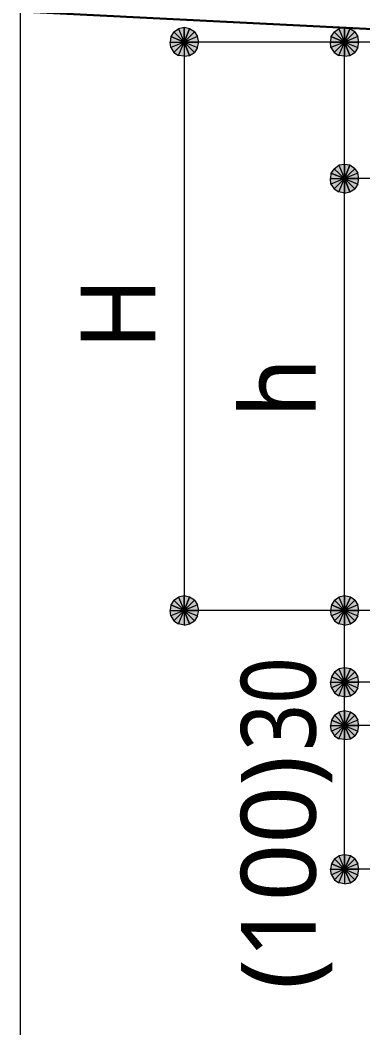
# Model space of a CAD drawing. Header units: millimetres. Extents: x 0 to 420, y 0 to 297.
# Drawn here: x 118.17 to 130.08, y 225.46 to 260.48 of the extents above; entities that cross this region are included whole.
import ezdxf
from ezdxf.enums import TextEntityAlignment as Align

# ---------------------------------------------------------------- set-up
doc = ezdxf.new("R2010")
doc.units = ezdxf.units.MM
doc.styles.add('kst32b', font='NotoSansJP-Variable.ttf')

msp = doc.modelspace()

# ---------------------------------------------------------------- hatches: boundary and pattern name
h = msp.add_hatch(color=7)
h.paths.add_polyline_path([(123.867, 260.223), (123.677, 260.181), (123.867, 259.715), (123.867, 260.223)])
h.paths.add_polyline_path([(123.677, 260.181), (123.867, 259.715), (123.508, 260.075), (123.677, 260.181)])
h.paths.add_polyline_path([(123.867, 259.715), (123.508, 260.075), (123.402, 259.905), (123.867, 259.715)])
for points in [[(124.058, 260.181), (123.867, 260.223), (123.867, 259.715), (124.058, 260.181)], [(129.625, 260.181), (129.434, 260.223), (129.434, 259.715), (129.625, 260.181)], [(129.625, 255.439), (129.434, 255.46), (129.434, 254.974), (129.625, 255.439)], [(124.058, 240.432), (123.867, 240.474), (123.867, 239.966), (124.058, 240.432)], [(129.646, 240.432), (129.434, 240.474), (129.434, 239.966), (129.646, 240.432)], [(129.646, 237.934), (129.434, 237.977), (129.434, 237.469), (129.646, 237.934)], [(129.646, 236.432), (129.434, 236.474), (129.434, 235.966), (129.646, 236.432)], [(129.646, 231.436), (129.434, 231.479), (129.434, 230.971), (129.646, 231.436)]]:
    msp.add_hatch(color=7).paths.add_polyline_path(points)
h = msp.add_hatch(color=7)
h.paths.add_polyline_path([(124.375, 259.715), (124.333, 259.905), (123.867, 259.715), (124.375, 259.715)])
h.paths.add_polyline_path([(124.333, 259.905), (123.867, 259.715), (124.227, 260.075), (124.333, 259.905)])
h.paths.add_polyline_path([(123.867, 259.715), (124.227, 260.075), (124.058, 260.181), (123.867, 259.715)])
h = msp.add_hatch(color=7)
h.paths.add_polyline_path([(129.434, 260.223), (129.244, 260.181), (129.434, 259.715), (129.434, 260.223)])
h.paths.add_polyline_path([(129.244, 260.181), (129.434, 259.715), (129.074, 260.075), (129.244, 260.181)])
h.paths.add_polyline_path([(129.434, 259.715), (129.074, 260.075), (128.969, 259.905), (129.434, 259.715)])
h = msp.add_hatch(color=7)
h.paths.add_polyline_path([(129.942, 259.715), (129.9, 259.905), (129.434, 259.715), (129.942, 259.715)])
h.paths.add_polyline_path([(129.9, 259.905), (129.434, 259.715), (129.794, 260.075), (129.9, 259.905)])
h.paths.add_polyline_path([(129.434, 259.715), (129.794, 260.075), (129.625, 260.181), (129.434, 259.715)])
h = msp.add_hatch(color=7)
h.paths.add_polyline_path([(123.402, 259.905), (123.38, 259.715), (123.867, 259.715), (123.402, 259.905)])
h.paths.add_polyline_path([(123.38, 259.715), (123.867, 259.715), (123.402, 259.524), (123.38, 259.715)])
h.paths.add_polyline_path([(123.867, 259.715), (123.402, 259.524), (123.508, 259.355), (123.867, 259.715)])
h = msp.add_hatch(color=7)
h.paths.add_polyline_path([(128.969, 259.905), (128.947, 259.715), (129.434, 259.715), (128.969, 259.905)])
h.paths.add_polyline_path([(128.947, 259.715), (129.434, 259.715), (128.969, 259.524), (128.947, 259.715)])
h.paths.add_polyline_path([(129.434, 259.715), (128.969, 259.524), (129.074, 259.355), (129.434, 259.715)])
h = msp.add_hatch(color=7)
h.paths.add_polyline_path([(123.508, 259.355), (123.677, 259.249), (123.867, 259.715), (123.508, 259.355)])
h.paths.add_polyline_path([(123.677, 259.249), (123.867, 259.715), (123.867, 259.228), (123.677, 259.249)])
h.paths.add_polyline_path([(123.867, 259.715), (123.867, 259.228), (124.058, 259.249), (123.867, 259.715)])
h = msp.add_hatch(color=7)
h.paths.add_polyline_path([(124.058, 259.249), (124.227, 259.355), (123.867, 259.715), (124.058, 259.249)])
h.paths.add_polyline_path([(124.227, 259.355), (123.867, 259.715), (124.333, 259.524), (124.227, 259.355)])
h.paths.add_polyline_path([(123.867, 259.715), (124.333, 259.524), (124.375, 259.715), (123.867, 259.715)])
h = msp.add_hatch(color=7)
h.paths.add_polyline_path([(129.074, 259.355), (129.244, 259.249), (129.434, 259.715), (129.074, 259.355)])
h.paths.add_polyline_path([(129.244, 259.249), (129.434, 259.715), (129.434, 259.228), (129.244, 259.249)])
h.paths.add_polyline_path([(129.434, 259.715), (129.434, 259.228), (129.625, 259.249), (129.434, 259.715)])
h = msp.add_hatch(color=7)
h.paths.add_polyline_path([(129.625, 259.249), (129.794, 259.355), (129.434, 259.715), (129.625, 259.249)])
h.paths.add_polyline_path([(129.794, 259.355), (129.434, 259.715), (129.9, 259.524), (129.794, 259.355)])
h.paths.add_polyline_path([(129.434, 259.715), (129.9, 259.524), (129.942, 259.715), (129.434, 259.715)])
h = msp.add_hatch(color=7)
h.paths.add_polyline_path([(129.434, 255.46), (129.244, 255.439), (129.434, 254.974), (129.434, 255.46)])
h.paths.add_polyline_path([(129.244, 255.439), (129.434, 254.974), (129.074, 255.312), (129.244, 255.439)])
h.paths.add_polyline_path([(129.434, 254.974), (129.074, 255.312), (128.969, 255.164), (129.434, 254.974)])
h = msp.add_hatch(color=7)
h.paths.add_polyline_path([(129.942, 254.974), (129.9, 255.164), (129.434, 254.974), (129.942, 254.974)])
h.paths.add_polyline_path([(129.9, 255.164), (129.434, 254.974), (129.794, 255.312), (129.9, 255.164)])
h.paths.add_polyline_path([(129.434, 254.974), (129.794, 255.312), (129.625, 255.439), (129.434, 254.974)])
h = msp.add_hatch(color=7)
h.paths.add_polyline_path([(128.969, 255.164), (128.947, 254.974), (129.434, 254.974), (128.969, 255.164)])
h.paths.add_polyline_path([(128.947, 254.974), (129.434, 254.974), (128.969, 254.783), (128.947, 254.974)])
h.paths.add_polyline_path([(129.434, 254.974), (128.969, 254.783), (129.074, 254.614), (129.434, 254.974)])
h = msp.add_hatch(color=7)
h.paths.add_polyline_path([(129.074, 254.614), (129.244, 254.508), (129.434, 254.974), (129.074, 254.614)])
h.paths.add_polyline_path([(129.244, 254.508), (129.434, 254.974), (129.434, 254.466), (129.244, 254.508)])
h.paths.add_polyline_path([(129.434, 254.974), (129.434, 254.466), (129.625, 254.508), (129.434, 254.974)])
h = msp.add_hatch(color=7)
h.paths.add_polyline_path([(129.625, 254.508), (129.794, 254.614), (129.434, 254.974), (129.625, 254.508)])
h.paths.add_polyline_path([(129.794, 254.614), (129.434, 254.974), (129.9, 254.783), (129.794, 254.614)])
h.paths.add_polyline_path([(129.434, 254.974), (129.9, 254.783), (129.942, 254.974), (129.434, 254.974)])
h = msp.add_hatch(color=7)
h.paths.add_polyline_path([(123.867, 240.474), (123.677, 240.432), (123.867, 239.966), (123.867, 240.474)])
h.paths.add_polyline_path([(123.677, 240.432), (123.867, 239.966), (123.508, 240.326), (123.677, 240.432)])
h.paths.add_polyline_path([(123.867, 239.966), (123.508, 240.326), (123.402, 240.157), (123.867, 239.966)])
h = msp.add_hatch(color=7)
h.paths.add_polyline_path([(124.375, 239.966), (124.333, 240.157), (123.867, 239.966), (124.375, 239.966)])
h.paths.add_polyline_path([(124.333, 240.157), (123.867, 239.966), (124.227, 240.326), (124.333, 240.157)])
h.paths.add_polyline_path([(123.867, 239.966), (124.227, 240.326), (124.058, 240.432), (123.867, 239.966)])
h = msp.add_hatch(color=7)
h.paths.add_polyline_path([(129.434, 240.474), (129.244, 240.432), (129.434, 239.966), (129.434, 240.474)])
h.paths.add_polyline_path([(129.244, 240.432), (129.434, 239.966), (129.096, 240.326), (129.244, 240.432)])
h.paths.add_polyline_path([(129.434, 239.966), (129.096, 240.326), (128.99, 240.157), (129.434, 239.966)])
h = msp.add_hatch(color=7)
h.paths.add_polyline_path([(129.942, 239.966), (129.9, 240.157), (129.434, 239.966), (129.942, 239.966)])
h.paths.add_polyline_path([(129.9, 240.157), (129.434, 239.966), (129.794, 240.326), (129.9, 240.157)])
h.paths.add_polyline_path([(129.434, 239.966), (129.794, 240.326), (129.646, 240.432), (129.434, 239.966)])
h = msp.add_hatch(color=7)
h.paths.add_polyline_path([(123.402, 240.157), (123.38, 239.966), (123.867, 239.966), (123.402, 240.157)])
h.paths.add_polyline_path([(123.38, 239.966), (123.867, 239.966), (123.402, 239.776), (123.38, 239.966)])
h.paths.add_polyline_path([(123.867, 239.966), (123.402, 239.776), (123.508, 239.607), (123.867, 239.966)])
h = msp.add_hatch(color=7)
h.paths.add_polyline_path([(123.508, 239.607), (123.677, 239.501), (123.867, 239.966), (123.508, 239.607)])
h.paths.add_polyline_path([(123.677, 239.501), (123.867, 239.966), (123.867, 239.458), (123.677, 239.501)])
h.paths.add_polyline_path([(123.867, 239.966), (123.867, 239.458), (124.058, 239.501), (123.867, 239.966)])
h = msp.add_hatch(color=7)
h.paths.add_polyline_path([(124.058, 239.501), (124.227, 239.607), (123.867, 239.966), (124.058, 239.501)])
h.paths.add_polyline_path([(124.227, 239.607), (123.867, 239.966), (124.333, 239.776), (124.227, 239.607)])
h.paths.add_polyline_path([(123.867, 239.966), (124.333, 239.776), (124.375, 239.966), (123.867, 239.966)])
h = msp.add_hatch(color=7)
h.paths.add_polyline_path([(128.99, 240.157), (128.947, 239.966), (129.434, 239.966), (128.99, 240.157)])
h.paths.add_polyline_path([(128.947, 239.966), (129.434, 239.966), (128.99, 239.776), (128.947, 239.966)])
h.paths.add_polyline_path([(129.434, 239.966), (128.99, 239.776), (129.096, 239.607), (129.434, 239.966)])
h = msp.add_hatch(color=7)
h.paths.add_polyline_path([(129.096, 239.607), (129.244, 239.501), (129.434, 239.966), (129.096, 239.607)])
h.paths.add_polyline_path([(129.244, 239.501), (129.434, 239.966), (129.434, 239.458), (129.244, 239.501)])
h.paths.add_polyline_path([(129.434, 239.966), (129.434, 239.458), (129.646, 239.501), (129.434, 239.966)])
h = msp.add_hatch(color=7)
h.paths.add_polyline_path([(129.646, 239.501), (129.794, 239.607), (129.434, 239.966), (129.646, 239.501)])
h.paths.add_polyline_path([(129.794, 239.607), (129.434, 239.966), (129.9, 239.776), (129.794, 239.607)])
h.paths.add_polyline_path([(129.434, 239.966), (129.9, 239.776), (129.942, 239.966), (129.434, 239.966)])
h = msp.add_hatch(color=7)
h.paths.add_polyline_path([(129.434, 237.977), (129.244, 237.934), (129.434, 237.469), (129.434, 237.977)])
h.paths.add_polyline_path([(129.244, 237.934), (129.434, 237.469), (129.096, 237.829), (129.244, 237.934)])
h.paths.add_polyline_path([(129.434, 237.469), (129.096, 237.829), (128.99, 237.659), (129.434, 237.469)])
h = msp.add_hatch(color=7)
h.paths.add_polyline_path([(129.942, 237.469), (129.9, 237.659), (129.434, 237.469), (129.942, 237.469)])
h.paths.add_polyline_path([(129.9, 237.659), (129.434, 237.469), (129.794, 237.829), (129.9, 237.659)])
h.paths.add_polyline_path([(129.434, 237.469), (129.794, 237.829), (129.646, 237.934), (129.434, 237.469)])
h = msp.add_hatch(color=7)
h.paths.add_polyline_path([(128.99, 237.659), (128.947, 237.469), (129.434, 237.469), (128.99, 237.659)])
h.paths.add_polyline_path([(128.947, 237.469), (129.434, 237.469), (128.99, 237.278), (128.947, 237.469)])
h.paths.add_polyline_path([(129.434, 237.469), (128.99, 237.278), (129.096, 237.109), (129.434, 237.469)])
h = msp.add_hatch(color=7)
h.paths.add_polyline_path([(129.096, 237.109), (129.244, 237.003), (129.434, 237.469), (129.096, 237.109)])
h.paths.add_polyline_path([(129.244, 237.003), (129.434, 237.469), (129.434, 236.961), (129.244, 237.003)])
h.paths.add_polyline_path([(129.434, 237.469), (129.434, 236.961), (129.646, 237.003), (129.434, 237.469)])
h = msp.add_hatch(color=7)
h.paths.add_polyline_path([(129.646, 237.003), (129.794, 237.109), (129.434, 237.469), (129.646, 237.003)])
h.paths.add_polyline_path([(129.794, 237.109), (129.434, 237.469), (129.9, 237.278), (129.794, 237.109)])
h.paths.add_polyline_path([(129.434, 237.469), (129.9, 237.278), (129.942, 237.469), (129.434, 237.469)])
h = msp.add_hatch(color=7)
h.paths.add_polyline_path([(129.434, 236.474), (129.244, 236.432), (129.434, 235.966), (129.434, 236.474)])
h.paths.add_polyline_path([(129.244, 236.432), (129.434, 235.966), (129.096, 236.326), (129.244, 236.432)])
h.paths.add_polyline_path([(129.434, 235.966), (129.096, 236.326), (128.99, 236.156), (129.434, 235.966)])
h = msp.add_hatch(color=7)
h.paths.add_polyline_path([(129.942, 235.966), (129.9, 236.156), (129.434, 235.966), (129.942, 235.966)])
h.paths.add_polyline_path([(129.9, 236.156), (129.434, 235.966), (129.794, 236.326), (129.9, 236.156)])
h.paths.add_polyline_path([(129.434, 235.966), (129.794, 236.326), (129.646, 236.432), (129.434, 235.966)])
h = msp.add_hatch(color=7)
h.paths.add_polyline_path([(128.99, 236.156), (128.947, 235.966), (129.434, 235.966), (128.99, 236.156)])
h.paths.add_polyline_path([(128.947, 235.966), (129.434, 235.966), (128.99, 235.775), (128.947, 235.966)])
h.paths.add_polyline_path([(129.434, 235.966), (128.99, 235.775), (129.096, 235.606), (129.434, 235.966)])
h = msp.add_hatch(color=7)
h.paths.add_polyline_path([(129.096, 235.606), (129.244, 235.5), (129.434, 235.966), (129.096, 235.606)])
h.paths.add_polyline_path([(129.244, 235.5), (129.434, 235.966), (129.434, 235.479), (129.244, 235.5)])
h.paths.add_polyline_path([(129.434, 235.966), (129.434, 235.479), (129.646, 235.5), (129.434, 235.966)])
h = msp.add_hatch(color=7)
h.paths.add_polyline_path([(129.646, 235.5), (129.794, 235.606), (129.434, 235.966), (129.646, 235.5)])
h.paths.add_polyline_path([(129.794, 235.606), (129.434, 235.966), (129.9, 235.775), (129.794, 235.606)])
h.paths.add_polyline_path([(129.434, 235.966), (129.9, 235.775), (129.942, 235.966), (129.434, 235.966)])
h = msp.add_hatch(color=7)
h.paths.add_polyline_path([(129.434, 231.479), (129.244, 231.436), (129.434, 230.971), (129.434, 231.479)])
h.paths.add_polyline_path([(129.244, 231.436), (129.434, 230.971), (129.096, 231.33), (129.244, 231.436)])
h.paths.add_polyline_path([(129.434, 230.971), (129.096, 231.33), (128.99, 231.161), (129.434, 230.971)])
h = msp.add_hatch(color=7)
h.paths.add_polyline_path([(128.99, 231.161), (128.947, 230.971), (129.434, 230.971), (128.99, 231.161)])
h.paths.add_polyline_path([(128.947, 230.971), (129.434, 230.971), (128.99, 230.78), (128.947, 230.971)])
h.paths.add_polyline_path([(129.434, 230.971), (128.99, 230.78), (129.096, 230.611), (129.434, 230.971)])
h = msp.add_hatch(color=7)
h.paths.add_polyline_path([(129.942, 230.971), (129.9, 231.161), (129.434, 230.971), (129.942, 230.971)])
h.paths.add_polyline_path([(129.9, 231.161), (129.434, 230.971), (129.794, 231.33), (129.9, 231.161)])
h.paths.add_polyline_path([(129.434, 230.971), (129.794, 231.33), (129.646, 231.436), (129.434, 230.971)])
h = msp.add_hatch(color=7)
h.paths.add_polyline_path([(129.096, 230.611), (129.244, 230.505), (129.434, 230.971), (129.096, 230.611)])
h.paths.add_polyline_path([(129.244, 230.505), (129.434, 230.971), (129.434, 230.463), (129.244, 230.505)])
h.paths.add_polyline_path([(129.434, 230.971), (129.434, 230.463), (129.646, 230.505), (129.434, 230.971)])
h = msp.add_hatch(color=7)
h.paths.add_polyline_path([(129.646, 230.505), (129.794, 230.611), (129.434, 230.971), (129.646, 230.505)])
h.paths.add_polyline_path([(129.794, 230.611), (129.434, 230.971), (129.9, 230.78), (129.794, 230.611)])
h.paths.add_polyline_path([(129.434, 230.971), (129.9, 230.78), (129.942, 230.971), (129.434, 230.971)])

# ---------------------------------------------------------------- linework, layer by layer
at = {"lineweight": 13}
for points in [[(118.174, 285.983), (118.174, 45.995)], [(138.938, 259.715), (123.867, 259.715)], [(123.867, 259.715), (123.867, 239.966)], [(129.434, 230.971), (129.434, 235.966), (129.434, 237.469), (129.434, 239.966), (129.434, 254.974), (129.434, 259.715)], [(138.43, 254.974), (129.434, 254.974)], [(138.43, 239.966), (123.867, 239.966)], [(138.43, 237.469), (129.434, 237.469)], [(138.43, 235.966), (129.434, 235.966)], [(138.43, 230.971), (129.434, 230.971)]]:
    msp.add_lwpolyline(points, dxfattribs=at)
at = {"lineweight": 30}
msp.add_lwpolyline([(139.446, 259.715), (118.174, 260.773)], dxfattribs=at)
at = {"lineweight": 0}
for points in [[(123.677, 260.181), (123.867, 259.715), (123.508, 260.075)], [(123.867, 260.223), (123.677, 260.181), (123.867, 259.715)], [(124.058, 260.181), (123.867, 260.223), (123.867, 259.715)], [(123.867, 259.715), (124.227, 260.075), (124.058, 260.181)], [(129.244, 260.181), (129.434, 259.715), (129.074, 260.075)], [(129.434, 260.223), (129.244, 260.181), (129.434, 259.715)], [(129.625, 260.181), (129.434, 260.223), (129.434, 259.715)], [(129.434, 259.715), (129.794, 260.075), (129.625, 260.181)], [(123.402, 259.905), (123.38, 259.715), (123.867, 259.715)], [(123.867, 259.715), (123.508, 260.075), (123.402, 259.905)], [(124.333, 259.905), (123.867, 259.715), (124.227, 260.075)], [(124.375, 259.715), (124.333, 259.905), (123.867, 259.715)], [(128.969, 259.905), (128.947, 259.715), (129.434, 259.715)], [(129.434, 259.715), (129.074, 260.075), (128.969, 259.905)], [(129.9, 259.905), (129.434, 259.715), (129.794, 260.075)], [(129.942, 259.715), (129.9, 259.905), (129.434, 259.715)], [(123.38, 259.715), (123.867, 259.715), (123.402, 259.524)], [(123.867, 259.715), (123.402, 259.524), (123.508, 259.355)], [(123.508, 259.355), (123.677, 259.249), (123.867, 259.715)], [(123.677, 259.249), (123.867, 259.715), (123.867, 259.228)], [(123.867, 259.715), (123.867, 259.228), (124.058, 259.249)], [(124.058, 259.249), (124.227, 259.355), (123.867, 259.715)], [(124.227, 259.355), (123.867, 259.715), (124.333, 259.524)], [(123.867, 259.715), (124.333, 259.524), (124.375, 259.715)], [(128.947, 259.715), (129.434, 259.715), (128.969, 259.524)], [(129.434, 259.715), (128.969, 259.524), (129.074, 259.355)], [(129.074, 259.355), (129.244, 259.249), (129.434, 259.715)], [(129.244, 259.249), (129.434, 259.715), (129.434, 259.228)], [(129.434, 259.715), (129.434, 259.228), (129.625, 259.249)], [(129.625, 259.249), (129.794, 259.355), (129.434, 259.715)], [(129.794, 259.355), (129.434, 259.715), (129.9, 259.524)], [(129.434, 259.715), (129.9, 259.524), (129.942, 259.715)], [(129.434, 254.974), (129.074, 255.312), (128.969, 255.164)], [(129.244, 255.439), (129.434, 254.974), (129.074, 255.312)], [(129.434, 255.46), (129.244, 255.439), (129.434, 254.974)], [(129.625, 255.439), (129.434, 255.46), (129.434, 254.974)], [(129.434, 254.974), (129.794, 255.312), (129.625, 255.439)], [(129.9, 255.164), (129.434, 254.974), (129.794, 255.312)], [(128.969, 255.164), (128.947, 254.974), (129.434, 254.974)], [(128.947, 254.974), (129.434, 254.974), (128.969, 254.783)], [(129.434, 254.974), (128.969, 254.783), (129.074, 254.614)], [(129.074, 254.614), (129.244, 254.508), (129.434, 254.974)], [(129.244, 254.508), (129.434, 254.974), (129.434, 254.466)], [(129.942, 254.974), (129.9, 255.164), (129.434, 254.974)], [(129.434, 254.974), (129.434, 254.466), (129.625, 254.508)], [(129.625, 254.508), (129.794, 254.614), (129.434, 254.974)], [(129.794, 254.614), (129.434, 254.974), (129.9, 254.783)], [(129.434, 254.974), (129.9, 254.783), (129.942, 254.974)], [(123.867, 239.966), (123.508, 240.326), (123.402, 240.157)], [(123.677, 240.432), (123.867, 239.966), (123.508, 240.326)], [(123.867, 240.474), (123.677, 240.432), (123.867, 239.966)], [(124.058, 240.432), (123.867, 240.474), (123.867, 239.966)], [(123.867, 239.966), (124.227, 240.326), (124.058, 240.432)], [(124.333, 240.157), (123.867, 239.966), (124.227, 240.326)], [(129.434, 239.966), (129.096, 240.326), (128.99, 240.157)], [(129.244, 240.432), (129.434, 239.966), (129.096, 240.326)], [(129.434, 240.474), (129.244, 240.432), (129.434, 239.966)], [(129.646, 240.432), (129.434, 240.474), (129.434, 239.966)], [(129.434, 239.966), (129.794, 240.326), (129.646, 240.432)], [(129.9, 240.157), (129.434, 239.966), (129.794, 240.326)], [(123.402, 240.157), (123.38, 239.966), (123.867, 239.966)], [(123.38, 239.966), (123.867, 239.966), (123.402, 239.776)], [(123.867, 239.966), (123.402, 239.776), (123.508, 239.607)], [(123.508, 239.607), (123.677, 239.501), (123.867, 239.966)], [(123.677, 239.501), (123.867, 239.966), (123.867, 239.458)], [(124.375, 239.966), (124.333, 240.157), (123.867, 239.966)], [(123.867, 239.966), (123.867, 239.458), (124.058, 239.501)], [(124.058, 239.501), (124.227, 239.607), (123.867, 239.966)], [(124.227, 239.607), (123.867, 239.966), (124.333, 239.776)], [(123.867, 239.966), (124.333, 239.776), (124.375, 239.966)], [(128.99, 240.157), (128.947, 239.966), (129.434, 239.966)], [(128.947, 239.966), (129.434, 239.966), (128.99, 239.776)], [(129.434, 239.966), (128.99, 239.776), (129.096, 239.607)], [(129.096, 239.607), (129.244, 239.501), (129.434, 239.966)], [(129.244, 239.501), (129.434, 239.966), (129.434, 239.458)], [(129.942, 239.966), (129.9, 240.157), (129.434, 239.966)], [(129.434, 239.966), (129.434, 239.458), (129.646, 239.501)], [(129.646, 239.501), (129.794, 239.607), (129.434, 239.966)], [(129.794, 239.607), (129.434, 239.966), (129.9, 239.776)], [(129.434, 239.966), (129.9, 239.776), (129.942, 239.966)], [(129.434, 237.469), (129.096, 237.829), (128.99, 237.659)], [(129.244, 237.934), (129.434, 237.469), (129.096, 237.829)], [(129.434, 237.977), (129.244, 237.934), (129.434, 237.469)], [(129.646, 237.934), (129.434, 237.977), (129.434, 237.469)], [(129.434, 237.469), (129.794, 237.829), (129.646, 237.934)], [(129.9, 237.659), (129.434, 237.469), (129.794, 237.829)], [(128.99, 237.659), (128.947, 237.469), (129.434, 237.469)], [(128.947, 237.469), (129.434, 237.469), (128.99, 237.278)], [(129.434, 237.469), (128.99, 237.278), (129.096, 237.109)], [(129.096, 237.109), (129.244, 237.003), (129.434, 237.469)], [(129.244, 237.003), (129.434, 237.469), (129.434, 236.961)], [(129.942, 237.469), (129.9, 237.659), (129.434, 237.469)], [(129.434, 237.469), (129.434, 236.961), (129.646, 237.003)], [(129.646, 237.003), (129.794, 237.109), (129.434, 237.469)], [(129.794, 237.109), (129.434, 237.469), (129.9, 237.278)], [(129.434, 237.469), (129.9, 237.278), (129.942, 237.469)], [(129.244, 236.432), (129.434, 235.966), (129.096, 236.326)], [(129.434, 236.474), (129.244, 236.432), (129.434, 235.966)], [(129.646, 236.432), (129.434, 236.474), (129.434, 235.966)], [(129.434, 235.966), (129.794, 236.326), (129.646, 236.432)], [(128.99, 236.156), (128.947, 235.966), (129.434, 235.966)], [(129.434, 235.966), (129.096, 236.326), (128.99, 236.156)], [(129.9, 236.156), (129.434, 235.966), (129.794, 236.326)], [(129.942, 235.966), (129.9, 236.156), (129.434, 235.966)], [(128.947, 235.966), (129.434, 235.966), (128.99, 235.775)], [(129.434, 235.966), (128.99, 235.775), (129.096, 235.606)], [(129.096, 235.606), (129.244, 235.5), (129.434, 235.966)], [(129.244, 235.5), (129.434, 235.966), (129.434, 235.479)], [(129.434, 235.966), (129.434, 235.479), (129.646, 235.5)], [(129.646, 235.5), (129.794, 235.606), (129.434, 235.966)], [(129.794, 235.606), (129.434, 235.966), (129.9, 235.775)], [(129.434, 235.966), (129.9, 235.775), (129.942, 235.966)], [(129.434, 231.479), (129.244, 231.436), (129.434, 230.971)], [(129.646, 231.436), (129.434, 231.479), (129.434, 230.971)], [(128.99, 231.161), (128.947, 230.971), (129.434, 230.971)], [(129.434, 230.971), (129.096, 231.33), (128.99, 231.161)], [(129.244, 231.436), (129.434, 230.971), (129.096, 231.33)], [(129.434, 230.971), (129.794, 231.33), (129.646, 231.436)], [(129.9, 231.161), (129.434, 230.971), (129.794, 231.33)], [(129.942, 230.971), (129.9, 231.161), (129.434, 230.971)], [(128.947, 230.971), (129.434, 230.971), (128.99, 230.78)], [(129.434, 230.971), (128.99, 230.78), (129.096, 230.611)], [(129.096, 230.611), (129.244, 230.505), (129.434, 230.971)], [(129.244, 230.505), (129.434, 230.971), (129.434, 230.463)], [(129.434, 230.971), (129.434, 230.463), (129.646, 230.505)], [(129.646, 230.505), (129.794, 230.611), (129.434, 230.971)], [(129.794, 230.611), (129.434, 230.971), (129.9, 230.78)], [(129.434, 230.971), (129.9, 230.78), (129.942, 230.971)]]:
    msp.add_lwpolyline(points, close=True, dxfattribs=at)

# ---------------------------------------------------------------- texts
at = {"style": 'kst32b'}
for s, p in [('H', (122.873, 249.026)), ('h', (128.439, 246.655))]:
    msp.add_text(s, height=2.599, rotation=90, dxfattribs=at).set_placement(p)
for s, p, p2 in [('30', (128.439, 235.098), (128.439, 238.347)), ('(100)', (128.439, 226.801), (128.439, 234.922))]:
    msp.add_text(s, height=2.5989, dxfattribs=at).set_placement(p, p2, align=Align.FIT)

doc.saveas('drawing.dxf')
